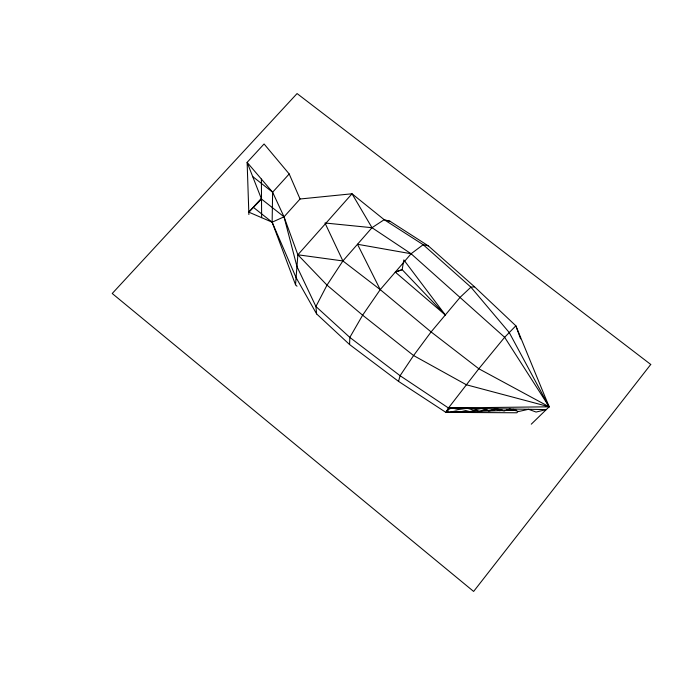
<?xml version="1.0" encoding="UTF-8"?>
<svg xmlns="http://www.w3.org/2000/svg" width="685" height="685" viewBox="0 0 685 685"><rect width="100%" height="100%" fill="white"/><g stroke="black" fill="none" stroke-linecap="round" stroke-linejoin="round"><path stroke-width="1.03" d="M248.886 214.559L247.131 162.379L264.076 143.978L289.198 173.973L272.621 192.228L272.133 222.188L295.535 284.763L297.007 286.236M518.125 411.402L516.841 412.781L445.866 412.37L398.542 381.382L349.59 344.555L349.821 337.397L362.63 315.186L380.235 289.627L411.094 253.75L423.193 244.699L428.33 245.864L474.559 286.818L515.848 325.803L549.164 406.804L531.277 424.178M395.296 272.116L402.155 269.659L403.825 259.915L445.319 314.972L395.288 272.116L402.155 269.659L445.319 314.972M295.535 284.763L297.864 254.786L284.027 216.828L272.621 192.228L247.131 162.379L261.516 199.087L284.027 216.828L296.947 266.525L315.913 306.503L316.616 313.91L349.59 344.555M398.542 381.382L400.083 375.705L413.586 355.541L431.088 331.925L460.251 297.179L470.92 287.178L474.559 286.818M520.6 338.861L515.848 325.803L504.648 337.294L478.824 368.761L448.452 407.986L445.866 412.37L502.858 410.555M428.33 245.864L390.185 221.358L384.199 219.705L371.998 227.703L342.894 260.942L327.01 285.131L315.913 306.503L349.821 337.397L400.083 375.705L448.452 407.986L546.313 409.579L536.072 412.053L528.563 409.287L518.716 411.497L509.777 408.979L504.109 411.026L496.428 408.765L488.756 410.538L481.281 408.517L473.446 410.041L467.333 408.294L458.274 409.561L452.691 408.054L447.725 409.219M446.534 411.557L449.197 408.303M261.345 198.35L248.809 212.144L272.133 222.188L284.027 216.828L300.064 199.001L352.022 193.778L371.998 227.703L411.094 253.75L504.648 337.294L549.164 406.804L466.416 384.79L413.586 355.541L362.63 315.186L327.01 285.131L297.864 254.786L352.022 193.778L384.199 219.705L423.193 244.699L470.92 287.178L509.255 332.567L549.164 406.804L448.452 407.986M248.809 212.144L261.516 199.087M446.611 411.616L448.846 409.365M513.322 409.245L509.22 410.349L506.772 409.365M502.37 409.964L499.673 410.657L496.205 409.407L488.773 411L487.335 410.178M486.615 409.767L479.217 411.308L475.861 410.169L469.696 411.608L465.723 410.555L460.2 411.908L456.124 410.914L449.232 412.259L446.509 411.274M504.973 410.486L516.353 410.127M371.998 227.703L324.981 222.993L342.894 260.942L380.235 289.627L431.088 331.925L478.824 368.761L549.164 406.804M297.864 254.786L342.894 260.942M411.094 253.75L357.501 244.271L380.235 289.627M388.207 220.656L390.185 221.358M252.696 176.567L272.621 192.228M253.433 207.392L272.133 222.188L296.091 277.63L316.616 313.91M289.198 173.973L300.064 199.001M261.387 179.068L261.636 217.667M650.75 364.454L473.626 591.438L112.229 293.497L297.067 93.562L650.75 364.454"/></g></svg>
